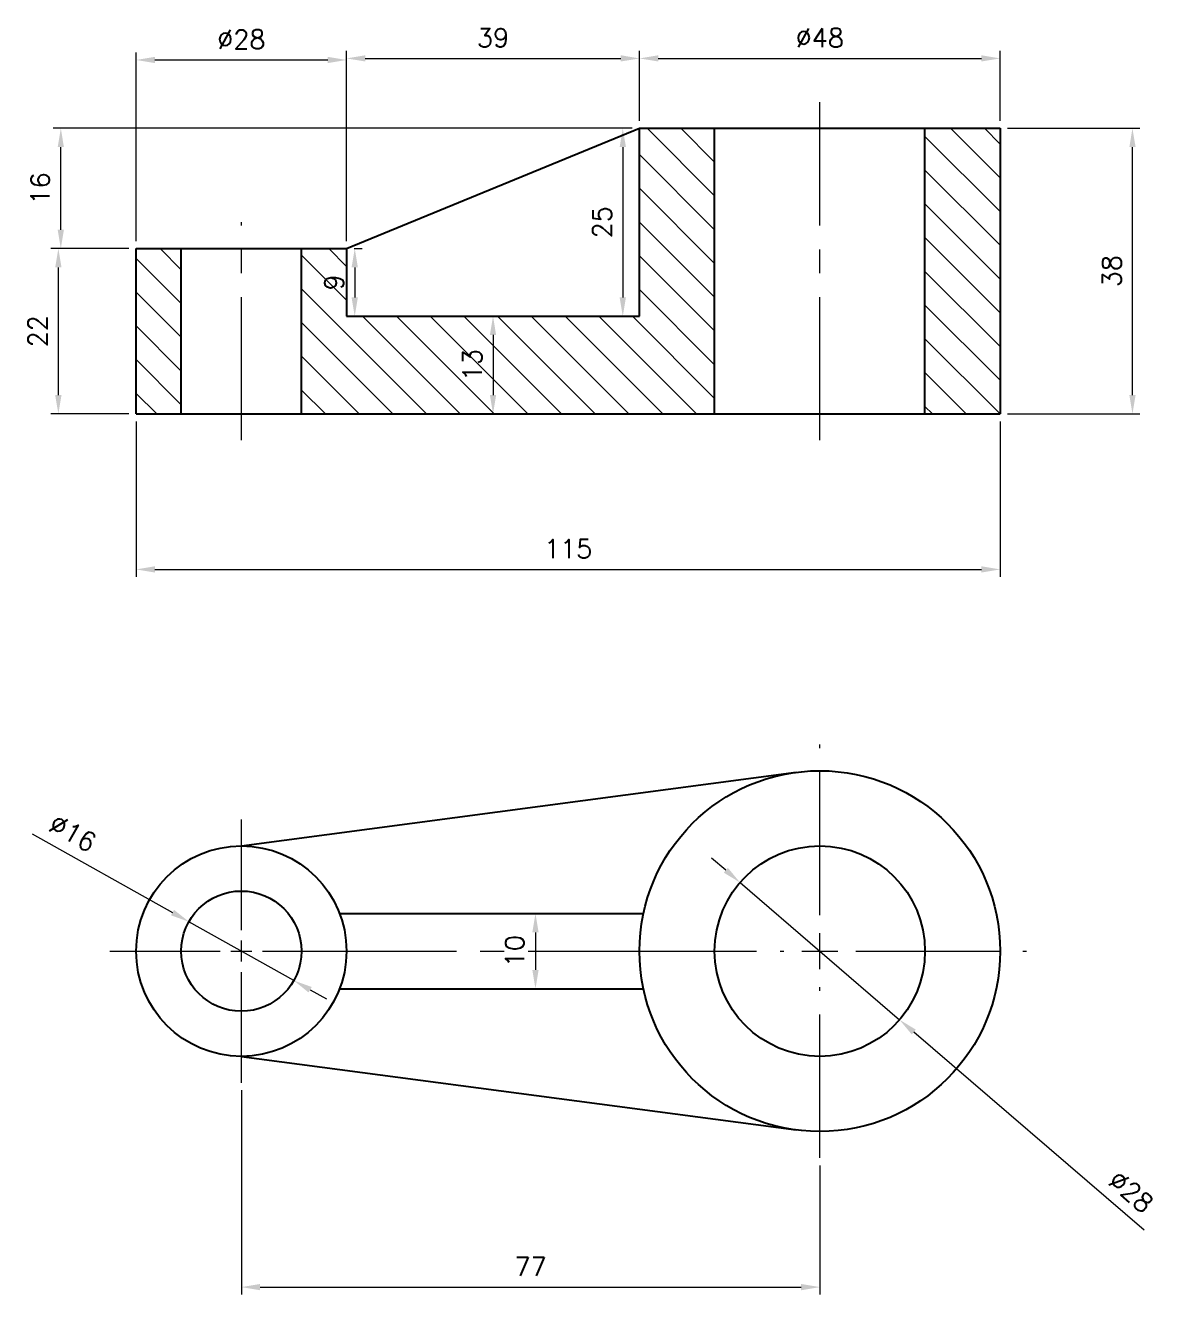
# Model space of a CAD drawing. Header units: millimetres. Extents: x 3985 to 5121, y 1518 to 1822.
# Drawn here: x 3985.4 to 4136.4, y 1573.4 to 1742.3 of the extents above; entities that cross this region are included whole.
import ezdxf

# ---------------------------------------------------------------- set-up
doc = ezdxf.new("R2010")
doc.units = ezdxf.units.MM
doc.linetypes.add('CENTER', pattern=[50.8, 31.75, -6.35, 6.35, -6.35])
doc.linetypes.add('CENTER2', pattern=[28.575, 19.05, -3.175, 3.175, -3.175])
for name, color, linetype, lineweight in [('CENTRO', 1, 'CENTER', 5), ('CONTORNO 1', 3, 'Continuous', 25), ('COTA', 1, 'Continuous', 13), ('HACHURA', 1, 'Continuous', 13)]:
    doc.layers.add(name, color=color, linetype=linetype, lineweight=lineweight)
doc.styles.add('ROMANS', font='romans.shx')
doc.dimstyles.new('Padrão', dxfattribs={"dimtxt": 2.5, "dimasz": 2.5, "dimexe": 1, "dimexo": 1, "dimgap": 1.5, "dimtad": 1, "dimdsep": 46, "dimtxsty": 'ROMANS', "dimblk1": 'ARCHTICK', "dimblk2": 'OBLIQUE', "dimcen": 2.5, "dimclrd": 1, "dimclre": 1, "dimclrt": 2, "dimadec": 0, "dimazin": 2, "dimtfac": 1, "dimtmove": 0, "dimatfit": 3, "dimfxl": 0, "dimlwd": -1, "dimlwe": -1, "dimarcsym": 0})

# ---------------------------------------------------------------- blocks, each defined once
blk = doc.blocks.new('*U8')
at = {"layer": 'CENTRO', "color": 0, "linetype": 'CENTER2'}
for p, q in [((0, 4.8), (0, 27.5)), ((-27.5, 0), (-4.8, 0)), ((4.8, 0), (27.5, 0)), ((0, -27.5), (0, -4.8))]:
    blk.add_line(p, q, dxfattribs=at)
at = {"layer": 'CENTRO', "color": 0, "linetype": 'Continuous'}
for p, q in [((0, -2.4), (0, 2.4)), ((-2.4, 0), (2.4, 0))]:
    blk.add_line(p, q, dxfattribs=at)
blk = doc.blocks.new('*U9')
at = {"layer": 'CENTRO', "color": 0, "linetype": 'CENTER2'}
for p, q in [((0, 2.8), (0, 17.5)), ((-17.5, 0), (-2.8, 0)), ((2.8, 0), (17.5, 0)), ((0, -17.5), (0, -2.8))]:
    blk.add_line(p, q, dxfattribs=at)
at = {"layer": 'CENTRO', "color": 0, "linetype": 'Continuous'}
for p, q in [((-1.4, 0), (1.4, 0)), ((0, -1.4), (0, 1.4))]:
    blk.add_line(p, q, dxfattribs=at)
blk = doc.blocks.new('*U10')
at = {"layer": 'CENTRO', "color": 0, "linetype": 'CENTER2'}
blk.add_line((-23.72, 0), (23.72, 0), dxfattribs=at)
blk = doc.blocks.new('*U11')
at = {"layer": 'CENTRO', "color": 0, "linetype": 'CENTER2'}
blk.add_line((0, -14.5), (0, 14.5), dxfattribs=at)
blk = doc.blocks.new('*U12')
at = {"layer": 'CENTRO', "color": 0, "linetype": 'CENTER2'}
blk.add_line((0, -22.5), (0, 22.5), dxfattribs=at)
blk = doc.blocks.new('*D13')
at = {"layer": 'COTA', "color": 1}
for p, q in [((4014.17, 1600.61), (4014.17, 1573.41)), ((4091.17, 1590.61), (4091.17, 1573.41)), ((4016.67, 1574.41), (4088.67, 1574.41))]:
    blk.add_line(p, q, dxfattribs=at)
for points in [[(4016.67, 1574.83), (4016.67, 1573.99), (4014.17, 1574.41)], [(4088.67, 1574.83), (4088.67, 1573.99), (4091.17, 1574.41)]]:
    blk.add_solid(points, dxfattribs=at)
at = {"layer": 'Defpoints', "color": 0}
for p in [(4014.17, 1601.61), (4091.17, 1591.61), (4091.17, 1574.41)]:
    blk.add_point(p, dxfattribs=at)
at = {"layer": 'COTA', "color": 2, "insert": (4052.67, 1577.16), "char_height": 2.5, "attachment_point": 5, "style": 'ROMANS'}
blk.add_mtext('77', dxfattribs=at)
blk = doc.blocks.new('_ArchTick')
at = {"color": 0, "linetype": 'ByBlock', "const_width": 0.15}
blk.add_lwpolyline([(-0.5, -0.5), (0.5, 0.5)], dxfattribs=at)
blk = doc.blocks.new('_Oblique')
at = {"color": 0, "linetype": 'ByBlock', "lineweight": -2}
blk.add_line((-0.5, -0.5), (0.5, 0.5), dxfattribs=at)
blk = doc.blocks.new('*D14')
at = {"layer": 'COTA', "color": 1}
for p, q in [((4048.47, 1624.11), (4054.32, 1624.11)), ((4053.32, 1621.61), (4053.32, 1616.61)), ((4048.47, 1614.11), (4054.32, 1614.11))]:
    blk.add_line(p, q, dxfattribs=at)
for points in [[(4052.9, 1621.61), (4053.74, 1621.61), (4053.32, 1624.11)], [(4052.9, 1616.61), (4053.74, 1616.61), (4053.32, 1614.11)]]:
    blk.add_solid(points, dxfattribs=at)
at = {"layer": 'Defpoints', "color": 0}
for p in [(4047.47, 1624.11), (4047.47, 1614.11), (4053.32, 1614.11)]:
    blk.add_point(p, dxfattribs=at)
at = {"layer": 'COTA', "color": 2, "insert": (4050.57, 1619.11), "char_height": 2.5, "attachment_point": 5, "rotation": 90, "style": 'ROMANS'}
blk.add_mtext('10', dxfattribs=at)
blk = doc.blocks.new('*D15')
at = {"layer": 'COTA', "color": 1}
for p, q in [((3986.33, 1634.71), (4005.01, 1624.24)), ((4021.15, 1615.2), (4007.19, 1623.02)), ((4023.33, 1613.98), (4025.51, 1612.76))]:
    blk.add_line(p, q, dxfattribs=at)
for points in [[(4005.21, 1624.61), (4004.8, 1623.88), (4007.19, 1623.02)], [(4023.53, 1614.34), (4023.12, 1613.61), (4021.15, 1615.2)]]:
    blk.add_solid(points, dxfattribs=at)
at = {"layer": 'Defpoints', "color": 0}
for p in [(4007.19, 1623.02), (4021.15, 1615.2)]:
    blk.add_point(p, dxfattribs=at)
at = {"layer": 'COTA', "color": 2, "insert": (3991.74, 1634.83), "char_height": 2.5, "attachment_point": 5, "rotation": 330.7337, "style": 'ROMANS'}
blk.add_mtext('∅16', dxfattribs=at)
blk = doc.blocks.new('*D16')
at = {"layer": 'COTA', "color": 1}
for p, q in [((4078.66, 1629.87), (4076.76, 1631.5)), ((4080.55, 1628.24), (4101.78, 1609.98)), ((4134.34, 1581.98), (4103.68, 1608.35))]:
    blk.add_line(p, q, dxfattribs=at)
for points in [[(4078.93, 1630.19), (4078.39, 1629.55), (4080.55, 1628.24)], [(4103.95, 1608.67), (4103.4, 1608.03), (4101.78, 1609.98)]]:
    blk.add_solid(points, dxfattribs=at)
at = {"layer": 'Defpoints', "color": 0}
for p in [(4080.55, 1628.24), (4101.78, 1609.98)]:
    blk.add_point(p, dxfattribs=at)
at = {"layer": 'COTA', "color": 2, "insert": (4132.6, 1587.1), "char_height": 2.5, "attachment_point": 5, "rotation": 319.2973, "style": 'ROMANS'}
blk.add_mtext('∅28', dxfattribs=at)
blk = doc.blocks.new('*D17')
at = {"layer": 'COTA', "color": 1}
for p, q in [((4000.17, 1689.59), (4000.17, 1668.9)), ((4115.17, 1689.59), (4115.17, 1668.9)), ((4002.67, 1669.9), (4112.67, 1669.9))]:
    blk.add_line(p, q, dxfattribs=at)
for points in [[(4002.67, 1670.32), (4002.67, 1669.48), (4000.17, 1669.9)], [(4112.67, 1670.32), (4112.67, 1669.48), (4115.17, 1669.9)]]:
    blk.add_solid(points, dxfattribs=at)
at = {"layer": 'Defpoints', "color": 0}
for p in [(4000.17, 1690.59), (4115.17, 1690.59), (4115.17, 1669.9)]:
    blk.add_point(p, dxfattribs=at)
at = {"layer": 'COTA', "color": 2, "insert": (4057.67, 1672.65), "char_height": 2.5, "attachment_point": 5, "style": 'ROMANS'}
blk.add_mtext('115', dxfattribs=at)
blk = doc.blocks.new('*D18')
at = {"layer": 'COTA', "color": 1}
for p, q in [((3999.17, 1712.59), (3988.81, 1712.59)), ((3989.81, 1693.09), (3989.81, 1710.09)), ((3999.17, 1690.59), (3988.81, 1690.59))]:
    blk.add_line(p, q, dxfattribs=at)
for points in [[(3989.39, 1710.09), (3990.23, 1710.09), (3989.81, 1712.59)], [(3989.39, 1693.09), (3990.23, 1693.09), (3989.81, 1690.59)]]:
    blk.add_solid(points, dxfattribs=at)
at = {"layer": 'Defpoints', "color": 0}
for p in [(3989.81, 1712.59), (4000.17, 1712.59), (4000.17, 1690.59)]:
    blk.add_point(p, dxfattribs=at)
at = {"layer": 'COTA', "color": 2, "insert": (3987.06, 1701.59), "char_height": 2.5, "attachment_point": 5, "rotation": 90, "style": 'ROMANS'}
blk.add_mtext('22', dxfattribs=at)
blk = doc.blocks.new('*D19')
at = {"layer": 'COTA', "color": 1}
for p, q in [((4066.17, 1728.59), (3989.14, 1728.59)), ((3990.14, 1715.09), (3990.14, 1726.09)), ((3999.17, 1712.59), (3989.14, 1712.59))]:
    blk.add_line(p, q, dxfattribs=at)
for points in [[(3989.72, 1726.09), (3990.55, 1726.09), (3990.14, 1728.59)], [(3989.72, 1715.09), (3990.55, 1715.09), (3990.14, 1712.59)]]:
    blk.add_solid(points, dxfattribs=at)
at = {"layer": 'Defpoints', "color": 0}
for p in [(3990.14, 1728.59), (4067.17, 1728.59), (4000.17, 1712.59)]:
    blk.add_point(p, dxfattribs=at)
at = {"layer": 'COTA', "color": 2, "insert": (3987.39, 1720.59), "char_height": 2.5, "attachment_point": 5, "rotation": 90, "style": 'ROMANS'}
blk.add_mtext('16', dxfattribs=at)
blk = doc.blocks.new('*D20')
at = {"layer": 'COTA', "color": 1}
for p, q in [((4000.17, 1713.59), (4000.17, 1738.68)), ((4028.17, 1713.59), (4028.17, 1738.68)), ((4002.67, 1737.68), (4025.67, 1737.68))]:
    blk.add_line(p, q, dxfattribs=at)
for points in [[(4002.67, 1738.1), (4002.67, 1737.27), (4000.17, 1737.68)], [(4025.67, 1738.1), (4025.67, 1737.27), (4028.17, 1737.68)]]:
    blk.add_solid(points, dxfattribs=at)
at = {"layer": 'Defpoints', "color": 0}
for p in [(4028.17, 1737.68), (4000.17, 1712.59), (4028.17, 1712.59)]:
    blk.add_point(p, dxfattribs=at)
at = {"layer": 'COTA', "color": 2, "insert": (4014.17, 1740.43), "char_height": 2.5, "attachment_point": 5, "style": 'ROMANS'}
blk.add_mtext('%%C28', dxfattribs=at)
blk = doc.blocks.new('*D21')
at = {"layer": 'COTA', "color": 1}
for p, q in [((4116.17, 1728.59), (4133.78, 1728.59)), ((4132.78, 1693.09), (4132.78, 1726.09)), ((4116.17, 1690.59), (4133.78, 1690.59))]:
    blk.add_line(p, q, dxfattribs=at)
for points in [[(4132.37, 1726.09), (4133.2, 1726.09), (4132.78, 1728.59)], [(4132.37, 1693.09), (4133.2, 1693.09), (4132.78, 1690.59)]]:
    blk.add_solid(points, dxfattribs=at)
at = {"layer": 'Defpoints', "color": 0}
for p in [(4115.17, 1728.59), (4132.78, 1728.59), (4115.17, 1690.59)]:
    blk.add_point(p, dxfattribs=at)
at = {"layer": 'COTA', "color": 2, "insert": (4130.03, 1709.59), "char_height": 2.5, "attachment_point": 5, "rotation": 90, "style": 'ROMANS'}
blk.add_mtext('38', dxfattribs=at)
blk = doc.blocks.new('*D23')
at = {"layer": 'COTA', "color": 1}
for p, q in [((4067.17, 1729.59), (4067.17, 1738.89)), ((4069.67, 1737.89), (4112.67, 1737.89)), ((4115.17, 1729.59), (4115.17, 1738.89))]:
    blk.add_line(p, q, dxfattribs=at)
for points in [[(4069.67, 1738.31), (4069.67, 1737.48), (4067.17, 1737.89)], [(4112.67, 1738.31), (4112.67, 1737.48), (4115.17, 1737.89)]]:
    blk.add_solid(points, dxfattribs=at)
at = {"layer": 'Defpoints', "color": 0}
for p in [(4115.17, 1737.89), (4067.17, 1728.59), (4115.17, 1728.59)]:
    blk.add_point(p, dxfattribs=at)
at = {"layer": 'COTA', "color": 2, "insert": (4091.17, 1740.64), "char_height": 2.5, "attachment_point": 5, "style": 'ROMANS'}
blk.add_mtext('%%C48', dxfattribs=at)
blk = doc.blocks.new('*D24')
at = {"layer": 'COTA', "color": 1}
for p, q in [((4028.17, 1713.59), (4028.17, 1738.89)), ((4030.67, 1737.89), (4064.67, 1737.89)), ((4067.17, 1729.59), (4067.17, 1738.89))]:
    blk.add_line(p, q, dxfattribs=at)
for points in [[(4030.67, 1738.31), (4030.67, 1737.48), (4028.17, 1737.89)], [(4064.67, 1738.31), (4064.67, 1737.48), (4067.17, 1737.89)]]:
    blk.add_solid(points, dxfattribs=at)
at = {"layer": 'Defpoints', "color": 0}
for p in [(4067.17, 1737.89), (4067.17, 1728.59), (4028.17, 1712.59)]:
    blk.add_point(p, dxfattribs=at)
at = {"layer": 'COTA', "color": 2, "insert": (4047.67, 1740.64), "char_height": 2.5, "attachment_point": 5, "style": 'ROMANS'}
blk.add_mtext('39', dxfattribs=at)
blk = doc.blocks.new('*D27')
at = {"layer": 'COTA', "color": 1}
blk.add_line((4047.67, 1701.09), (4047.67, 1693.09), dxfattribs=at)
for points in [[(4047.25, 1701.09), (4048.08, 1701.09), (4047.67, 1703.59)], [(4047.25, 1693.09), (4048.08, 1693.09), (4047.67, 1690.59)]]:
    blk.add_solid(points, dxfattribs=at)
at = {"layer": 'Defpoints', "color": 0}
for p in [(4047.67, 1703.59), (4047.67, 1690.59), (4047.67, 1690.59)]:
    blk.add_point(p, dxfattribs=at)
at = {"layer": 'COTA', "color": 2, "insert": (4044.92, 1697.09), "char_height": 2.5, "attachment_point": 5, "rotation": 90, "style": 'ROMANS'}
blk.add_mtext('13', dxfattribs=at)
blk = doc.blocks.new('*D28')
at = {"layer": 'COTA', "color": 1}
for p, q in [((4029.17, 1712.59), (4030.26, 1712.59)), ((4029.26, 1710.09), (4029.26, 1706.09)), ((4029.17, 1703.59), (4030.26, 1703.59))]:
    blk.add_line(p, q, dxfattribs=at)
for points in [[(4028.84, 1710.09), (4029.68, 1710.09), (4029.26, 1712.59)], [(4028.84, 1706.09), (4029.68, 1706.09), (4029.26, 1703.59)]]:
    blk.add_solid(points, dxfattribs=at)
at = {"layer": 'Defpoints', "color": 0}
for p in [(4028.17, 1712.59), (4028.17, 1703.59), (4029.26, 1703.59)]:
    blk.add_point(p, dxfattribs=at)
at = {"layer": 'COTA', "color": 2, "insert": (4026.51, 1708.09), "char_height": 2.5, "attachment_point": 5, "rotation": 90, "style": 'ROMANS'}
blk.add_mtext('9', dxfattribs=at)
blk = doc.blocks.new('*D29')
at = {"layer": 'COTA', "color": 1}
for p, q in [((4066.17, 1728.59), (4063.94, 1728.59)), ((4064.94, 1726.09), (4064.94, 1706.09)), ((4066.17, 1703.59), (4063.94, 1703.59))]:
    blk.add_line(p, q, dxfattribs=at)
for points in [[(4064.52, 1726.09), (4065.36, 1726.09), (4064.94, 1728.59)], [(4064.52, 1706.09), (4065.36, 1706.09), (4064.94, 1703.59)]]:
    blk.add_solid(points, dxfattribs=at)
at = {"layer": 'Defpoints', "color": 0}
for p in [(4067.17, 1728.59), (4064.94, 1703.59), (4067.17, 1703.59)]:
    blk.add_point(p, dxfattribs=at)
at = {"layer": 'COTA', "color": 2, "insert": (4062.19, 1716.09), "char_height": 2.5, "attachment_point": 5, "rotation": 90, "style": 'ROMANS'}
blk.add_mtext('25', dxfattribs=at)

msp = doc.modelspace()

# ---------------------------------------------------------------- hatches: boundary and pattern name
at = {"layer": 'HACHURA'}
h = msp.add_hatch(dxfattribs=at)
h.set_pattern_fill('ANSI31', color=256, angle=90)
h.paths.add_polyline_path([(4006.167, 1712.588), (4000.167, 1712.588), (4000.167, 1690.588), (4006.167, 1690.588)])
h.paths.add_polyline_path([(4077.167, 1728.588), (4067.167, 1728.588), (4067.167, 1703.588), (4028.167, 1703.588), (4028.167, 1712.588), (4022.167, 1712.588), (4022.167, 1690.588), (4077.167, 1690.588)])
h.paths.add_polyline_path([(4115.167, 1728.588), (4105.167, 1728.588), (4105.167, 1690.588), (4115.167, 1690.588)])

# ---------------------------------------------------------------- linework, layer by layer
at = {"layer": 'CONTORNO 1'}
for p, q in [((4028.167, 1712.588), (4067.167, 1728.588)), ((4067.167, 1703.588), (4067.167, 1728.588)), ((4067.167, 1728.588), (4115.167, 1728.588)), ((4077.167, 1690.588), (4077.167, 1728.588)), ((4105.167, 1690.588), (4105.167, 1728.588)), ((4115.167, 1728.588), (4115.167, 1690.588)), ((4000.167, 1690.588), (4000.167, 1712.588)), ((4000.167, 1712.588), (4028.167, 1712.588)), ((4006.167, 1690.588), (4006.167, 1712.588)), ((4022.167, 1690.588), (4022.167, 1712.588)), ((4028.167, 1712.588), (4028.167, 1703.588)), ((4028.167, 1703.588), (4067.167, 1703.588)), ((4000.167, 1690.588), (4115.167, 1690.588)), ((4014.167, 1633.111), (4088.012, 1642.902)), ((4027.244, 1624.111), (4067.693, 1624.111)), ((4027.244, 1614.111), (4067.693, 1614.111)), ((4014.167, 1605.111), (4088.012, 1595.319))]:
    msp.add_line(p, q, dxfattribs=at)
for centre, radius in [((4091.167, 1619.111), 24), ((4014.167, 1619.111), 14), ((4091.167, 1619.111), 14), ((4014.167, 1619.111), 8)]:
    msp.add_circle(centre, radius, dxfattribs=at)

# ---------------------------------------------------------------- block references
at = {"layer": 'CENTRO', "linetype": 'CENTER2'}
for name, p in [('*U12', (4091.167, 1709.588)), ('*U11', (4014.167, 1701.588)), ('*U8', (4091.167, 1619.111)), ('*U9', (4014.167, 1619.111)), ('*U10', (4047.469, 1619.111))]:
    msp.add_blockref(name, p, dxfattribs=at)

# ---------------------------------------------------------------- dimensions: what is measured, and where the dimension line sits
at = {"layer": 'COTA'}
for base, p1, p2, picture, middle in [((4028.167, 1737.683), (4000.167, 1712.588), (4028.167, 1712.588), '*D20', (4014.167, 1740.433)), ((4115.167, 1737.894), (4067.167, 1728.588), (4115.167, 1728.588), '*D23', (4091.167, 1740.644))]:
    dim = msp.add_linear_dim(base=base, p1=p1, p2=p2, text='%%C<>', dimstyle='Padrão', dxfattribs=at)
    dim.commit()
    dim.dimension.update_dxf_attribs({"geometry": picture, "text_midpoint": middle})
for base, p1, p2, picture, middle in [((4067.167, 1737.894), (4028.167, 1712.588), (4067.167, 1728.588), '*D24', (4047.667, 1740.644)), ((4115.167, 1669.901), (4000.167, 1690.588), (4115.167, 1690.588), '*D17', (4057.667, 1672.651)), ((4091.167, 1574.411), (4014.167, 1601.611), (4091.167, 1591.611), '*D13', (4052.667, 1577.161))]:
    dim = msp.add_linear_dim(base=base, p1=p1, p2=p2, dimstyle='Padrão', dxfattribs=at)
    dim.commit()
    dim.dimension.update_dxf_attribs({"geometry": picture, "text_midpoint": middle})
for base, p1, p2, picture, middle in [((3990.137, 1728.588), (4000.167, 1712.588), (4067.167, 1728.588), '*D19', (3987.387, 1720.588)), ((4064.939, 1703.588), (4067.167, 1728.588), (4067.167, 1703.588), '*D29', (4062.189, 1716.088)), ((4132.784, 1728.588), (4115.167, 1690.588), (4115.167, 1728.588), '*D21', (4130.034, 1709.588)), ((3989.811, 1712.588), (4000.167, 1690.588), (4000.167, 1712.588), '*D18', (3987.061, 1701.588)), ((4047.667, 1690.588), (4047.667, 1703.588), (4047.667, 1690.588), '*D27', (4044.917, 1697.088)), ((4053.32, 1614.111), (4047.469, 1624.111), (4047.469, 1614.111), '*D14', (4050.57, 1619.111))]:
    dim = msp.add_linear_dim(base=base, p1=p1, p2=p2, angle=90, dimstyle='Padrão', dxfattribs=at)
    dim.commit()
    dim.dimension.update_dxf_attribs({"geometry": picture, "text_midpoint": middle})
dim = msp.add_linear_dim(base=(4029.26, 1703.588), p1=(4028.167, 1712.588), p2=(4028.167, 1703.588), angle=90, dimstyle='Padrão', dxfattribs=at)
dim.commit()
dim.dimension.update_dxf_attribs({"geometry": '*D28', "text_midpoint": (4029.26, 1708.088), "dimtype": 160})
for p1, p2, picture, middle in [((4021.146, 1615.2), (4007.188, 1623.022), '*D15', (3990.392, 1632.434)), ((4080.553, 1628.241), (4101.78, 1609.981), '*D16', (4130.806, 1585.012))]:
    dim = msp.add_diameter_dim_2p(p1=p1, p2=p2, dimstyle='Padrão', dxfattribs=at)
    dim.commit()
    dim.dimension.update_dxf_attribs({"geometry": picture, "text_midpoint": middle, "dimtype": 163})

doc.saveas('drawing.dxf')
